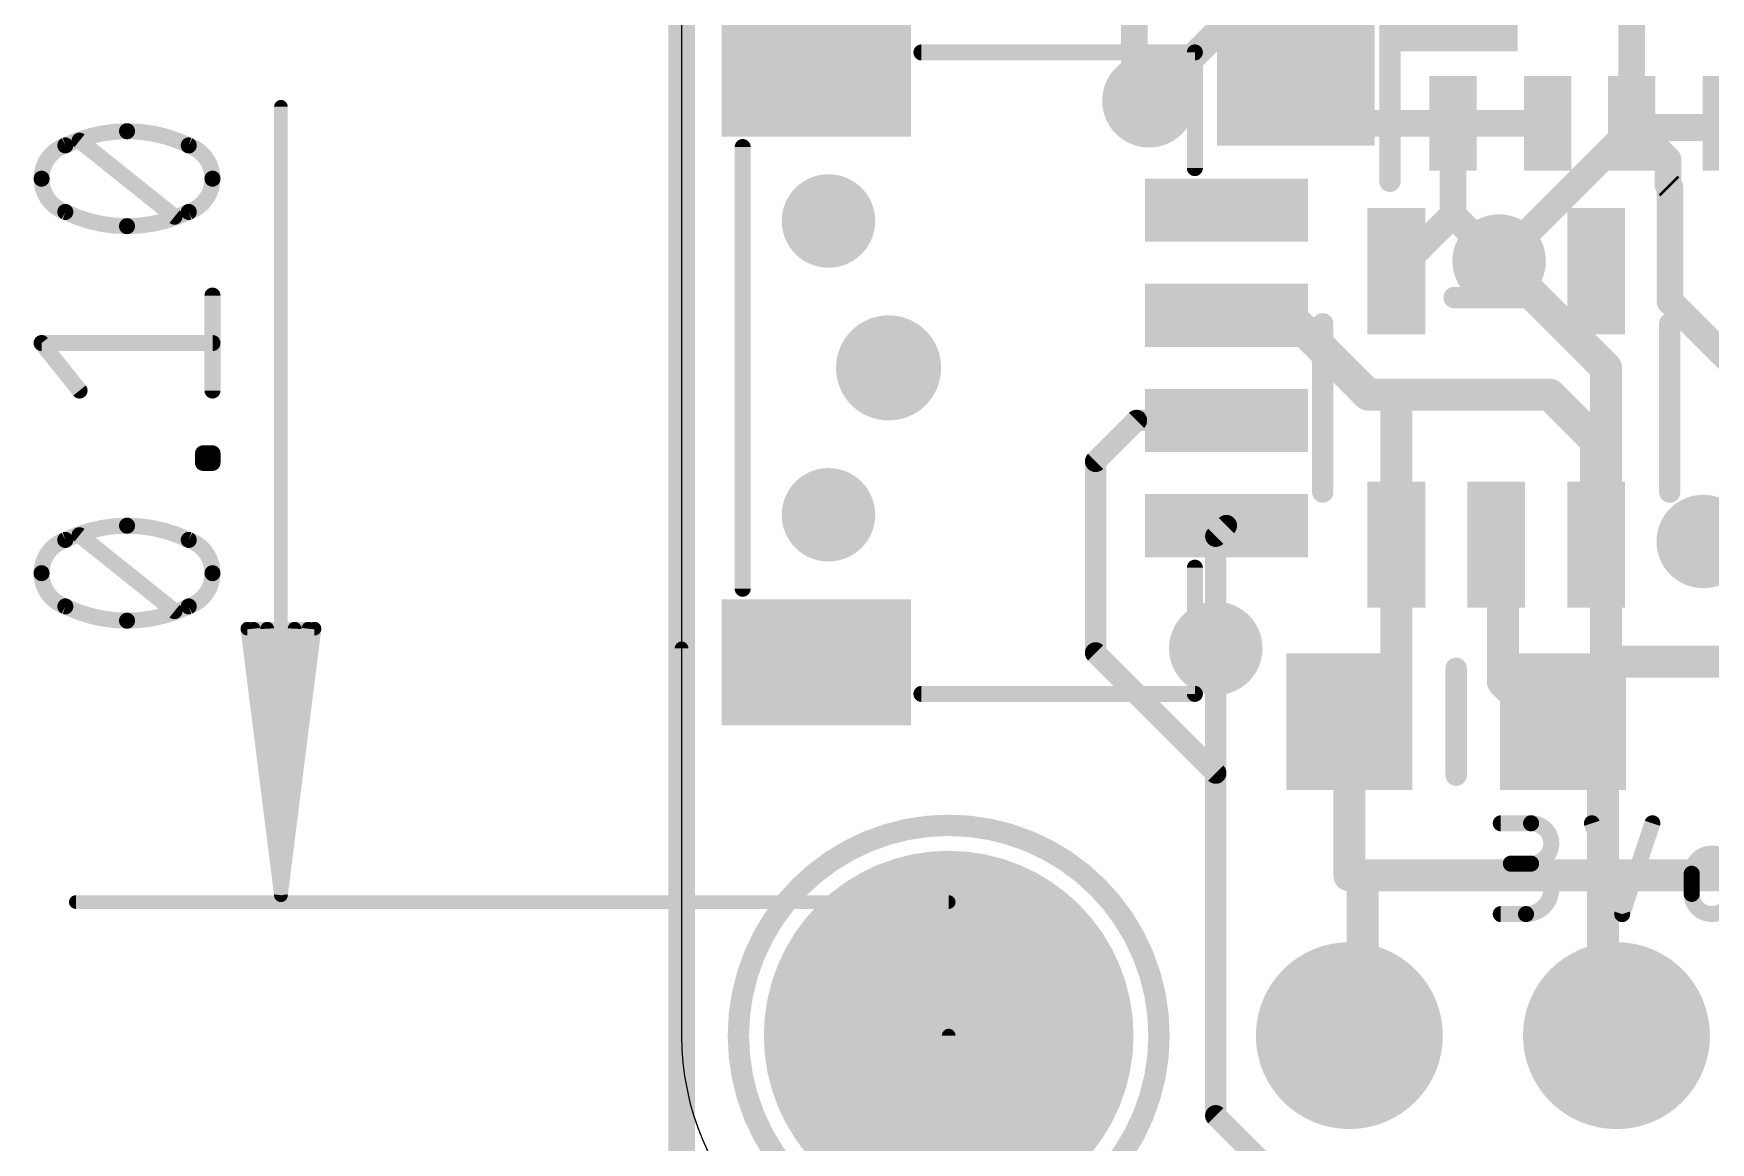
# Model space of a CAD drawing. Extents: x -6.2 to 34.1, y -8.2 to 17.9.
# Drawn here: x -6.16 to 9.78, y 1.52 to 12.07 of the extents above; entities that cross this region are included whole.
import ezdxf

# ---------------------------------------------------------------- set-up
doc = ezdxf.new("R2010")
doc.units = 0
for name, color, linetype in [('1', 12, 'CONTINUOUS'), ('16', 5, 'CONTINUOUS'), ('17', 110, 'CONTINUOUS'), ('18', 110, 'CONTINUOUS'), ('20', 53, 'CONTINUOUS'), ('21', 40, 'CONTINUOUS'), ('47', 253, 'CONTINUOUS')]:
    doc.layers.add(name, color=color, linetype=linetype)

# ---------------------------------------------------------------- blocks, each defined once
blk = doc.blocks.new('RECT')
blk.add_solid([(-0.5, -0.5), (0.5, -0.5), (-0.5, 0.5), (0.5, 0.5)])
blk = doc.blocks.new('PIE')
at = {"const_width": 0.5}
blk.add_lwpolyline([(0, -0.25, 1), (0, 0.25, 1), (0, -0.25)], format="xyb", dxfattribs=at)
blk = doc.blocks.new('ROUNDP')
at = {"const_width": 0.5}
blk.add_lwpolyline([(0, -0.25, 1), (0, 0.25, 1), (0, -0.25)], format="xyb", dxfattribs=at)
blk = doc.blocks.new('ROUNDV')
at = {"const_width": 0.5}
blk.add_lwpolyline([(0, -0.25, 1), (0, 0.25, 1), (0, -0.25)], format="xyb", dxfattribs=at)

msp = doc.modelspace()

# ---------------------------------------------------------------- linework, layer by layer
at = {"layer": '1'}
for points, const_width in [([(0, 0), (0, 17.78)], 0.254), ([(9.036, 11.215), (9.036, 12.915)], 0.254), ([(4.306, 12.573), (4.306, 11.5683)], 0.254), ([(4.306, 11.5683), (4.4443, 11.43)], 0.254), ([(6.25, 11.215), (5.842, 11.623)], 0.254), ([(7.336, 11.215), (6.25, 11.215)], 0.254), ([(8.236, 11.215), (7.336, 11.215)], 0.254), ([(7.336, 11.215), (7.336, 10.3481)], 0.254), ([(9.3808, 10.8702), (9.036, 11.215)], 0.254), ([(9.3808, 10.6282), (9.3808, 10.8702)], 0.254), ([(9.398, 10.611), (9.3808, 10.6282)], 0.254), ([(9.398, 9.525), (9.398, 10.611)], 0.254), ([(6.797, 9.8091), (7.336, 10.3481)], 0.254), ([(7.336, 10.3481), (7.336, 10.3443)], 0.254), ([(7.336, 10.3443), (7.7743, 9.906)], 0.254), ([(10.287, 8.636), (9.398, 9.525)], 0.254), ([(5.7747, 9.39), (5.181, 9.39)], 0.3048), ([(6.5287, 8.636), (5.7747, 9.39)], 0.3048), ([(6.858, 8.636), (6.5287, 8.636)], 0.3048), ([(6.797, 8.575), (6.858, 8.636)], 0.3048), ([(8.255, 8.636), (6.858, 8.636)], 0.3048), ([(8.697, 8.194), (8.255, 8.636)], 0.3048), ([(6.797, 7.2089), (6.797, 8.575)], 0.3048), ([(4.326, 8.39), (3.937, 8.001)], 0.2032), ([(5.181, 8.39), (4.326, 8.39)], 0.2032), ([(8.697, 7.2089), (8.697, 8.194)], 0.3048), ([(3.937, 8.001), (3.937, 6.1793)], 0.2032), ([(5.08, 7.289), (5.181, 7.39)], 0.2032), ([(5.08, 6.223), (5.08, 7.289)], 0.2032), ([(6.797, 5.9715), (6.797, 7.2089)], 0.3048), ([(7.747, 7.2089), (7.8105, 7.1454)], 0.3048), ([(7.8105, 7.1454), (7.8105, 5.9055)], 0.3048), ([(3.937, 6.1793), (5.08, 5.0363)], 0.2032), ([(6.35, 5.5245), (6.797, 5.9715)], 0.3048), ([(7.8105, 5.9055), (8.1915, 5.5245)], 0.3048), ([(6.35, 5.5245), (6.35, 4.064)], 0.3048), ([(8.1915, 5.5245), (8.382, 5.5245)], 0.3048), ([(5.08, 5.0363), (5.08, 1.778)], 0.2032), ([(6.35, 4.064), (6.477, 4.064)], 0.3048), ([(6.477, 4.064), (6.477, 2.667)], 0.3048), ([(6.477, 4.064), (15.113, 4.064)], 0.3048), ([(6.477, 2.667), (6.35, 2.54)], 0.3048), ([(5.08, 1.778), (5.842, 1.016)], 0.2032)]:
    msp.add_lwpolyline(points, dxfattribs=dict(at, const_width=const_width))
for points, const_width in [([(4.3509, 11.6132, 1), (4.2611, 11.5234)], 0.127), ([(5.8869, 11.6679, 1), (5.7971, 11.5781)], 0.127), ([(4.2425, 11.5683, 1), (4.3695, 11.5683)], 0.127), ([(4.3994, 11.3851, 1), (4.4892, 11.4749)], 0.127), ([(6.25, 11.2785, 1), (6.25, 11.1515)], 0.127), ([(6.2051, 11.1701, 1), (6.2949, 11.2599)], 0.127), ([(7.336, 11.2785, 1), (7.336, 11.1515)], 0.127), ([(7.3995, 11.215, 1), (7.2725, 11.215)], 0.127), ([(7.336, 11.1515, 1), (7.336, 11.2785)], 0.127), ([(8.236, 11.1515, 1), (8.236, 11.2785)], 0.127), ([(9.0809, 11.2599, 1), (8.9911, 11.1701)], 0.127), ([(8.9725, 11.215, 1), (9.0995, 11.215)], 0.127), ([(9.4443, 10.8702, 1), (9.3173, 10.8702)], 0.127), ([(9.3359, 10.8253, 1), (9.4257, 10.9151)], 0.127), ([(9.4257, 10.6731, 1), (9.3359, 10.5833)], 0.127), ([(9.3173, 10.6282, 1), (9.4443, 10.6282)], 0.127), ([(9.4615, 10.611, 1), (9.3345, 10.611)], 0.127), ([(9.3531, 10.5661, 1), (9.4429, 10.6559)], 0.127), ([(7.3995, 10.3481, 1), (7.2725, 10.3481)], 0.127), ([(7.3809, 10.3892, 1), (7.2911, 10.2994)], 0.127), ([(7.2725, 10.3481, 1), (7.3995, 10.3481)], 0.127), ([(7.2725, 10.3443, 1), (7.3995, 10.3443)], 0.127), ([(7.3809, 10.3032, 1), (7.2911, 10.393)], 0.127), ([(6.7521, 9.854, 1), (6.8419, 9.7642)], 0.127), ([(7.7294, 9.8611, 1), (7.8192, 9.9509)], 0.127), ([(9.4429, 9.5699, 1), (9.3531, 9.4801)], 0.127), ([(9.3345, 9.525, 1), (9.4615, 9.525)], 0.127), ([(5.181, 9.4662, 1), (5.181, 9.3138)], 0.1524), ([(5.8286, 9.4439, 1), (5.7208, 9.3361)], 0.1524), ([(5.7747, 9.3138, 1), (5.7747, 9.4662)], 0.1524), ([(6.5287, 8.7122, 1), (6.5287, 8.5598)], 0.1524), ([(6.858, 8.7122, 1), (6.858, 8.5598)], 0.1524), ([(6.9119, 8.5821, 1), (6.8041, 8.6899)], 0.1524), ([(6.858, 8.5598, 1), (6.858, 8.7122)], 0.1524), ([(8.3089, 8.6899, 1), (8.2011, 8.5821)], 0.1524), ([(8.255, 8.5598, 1), (8.255, 8.7122)], 0.1524), ([(6.4748, 8.5821, 1), (6.5826, 8.6899)], 0.1524), ([(6.8732, 8.575, 1), (6.7208, 8.575)], 0.1524), ([(6.7431, 8.6289, 1), (6.8509, 8.5211)], 0.1524), ([(4.326, 8.4408, 1), (4.326, 8.3392)], 0.1016), ([(4.3619, 8.3541, 1), (4.2901, 8.4259)], 0.1016), ([(5.181, 8.3392, 1), (5.181, 8.4408)], 0.1016), ([(8.7732, 8.194, 1), (8.6208, 8.194)], 0.1524), ([(8.6431, 8.1401, 1), (8.7509, 8.2479)], 0.1524), ([(3.9878, 8.001, 1), (3.8862, 8.001)], 0.1016), ([(3.9011, 8.0369, 1), (3.9729, 7.9651)], 0.1016), ([(5.1308, 7.289, 1), (5.0292, 7.289)], 0.1016), ([(5.0441, 7.3249, 1), (5.1159, 7.2531)], 0.1016), ([(5.2169, 7.3541, 1), (5.1451, 7.4259)], 0.1016), ([(6.8732, 7.2089, 1), (6.7208, 7.2089)], 0.1524), ([(7.8009, 7.2628, 1), (7.6931, 7.155)], 0.1524), ([(6.7208, 7.2089, 1), (6.8732, 7.2089)], 0.1524), ([(7.8867, 7.1454, 1), (7.7343, 7.1454)], 0.1524), ([(7.7566, 7.0915, 1), (7.8644, 7.1993)], 0.1524), ([(8.6208, 7.2089, 1), (8.7732, 7.2089)], 0.1524), ([(3.9729, 6.2152, 1), (3.9011, 6.1434)], 0.1016), ([(3.8862, 6.1793, 1), (3.9878, 6.1793)], 0.1016), ([(5.0292, 6.223, 1), (5.1308, 6.223)], 0.1016), ([(6.8509, 5.9176, 1), (6.7431, 6.0254)], 0.1524), ([(6.7208, 5.9715, 1), (6.8732, 5.9715)], 0.1524), ([(7.8644, 5.9594, 1), (7.7566, 5.8516)], 0.1524), ([(7.7343, 5.9055, 1), (7.8867, 5.9055)], 0.1524), ([(6.4262, 5.5245, 1), (6.2738, 5.5245)], 0.1524), ([(6.2961, 5.5784, 1), (6.4039, 5.4706)], 0.1524), ([(8.1915, 5.6007, 1), (8.1915, 5.4483)], 0.1524), ([(8.1376, 5.4706, 1), (8.2454, 5.5784)], 0.1524), ([(8.382, 5.4483, 1), (8.382, 5.6007)], 0.1524), ([(5.1308, 5.0363, 1), (5.0292, 5.0363)], 0.1016), ([(5.0441, 5.0004, 1), (5.1159, 5.0722)], 0.1016), ([(6.35, 4.1402, 1), (6.35, 3.9878)], 0.1524), ([(6.5532, 4.064, 1), (6.4008, 4.064)], 0.1524), ([(6.477, 4.1402, 1), (6.477, 3.9878)], 0.1524), ([(6.477, 3.9878, 1), (6.477, 4.1402)], 0.1524), ([(6.2738, 4.064, 1), (6.4262, 4.064)], 0.1524), ([(6.4008, 2.667, 1), (6.5532, 2.667)], 0.1524), ([(6.5309, 2.6131, 1), (6.4231, 2.7209)], 0.1524), ([(6.2961, 2.5939, 1), (6.4039, 2.4861)], 0.1524), ([(5.1159, 1.8139, 1), (5.0441, 1.7421)], 0.1016), ([(5.0292, 1.778, 1), (5.1308, 1.778)], 0.1016)]:
    msp.add_lwpolyline(points, format="xyb", dxfattribs=dict(at, const_width=const_width))
at = {"layer": '16'}
for points, const_width in [([(0, 0), (0, 17.78)], 0.254), ([(4.4443, 11.43), (5.7143, 12.7)], 0.254), ([(7.7743, 9.906), (9.0443, 11.176)], 0.254), ([(9.0443, 11.176), (10.8585, 11.176)], 0.254), ([(8.7903, 8.89), (7.7743, 9.906)], 0.3048), ([(8.7903, 8.89), (8.7903, 6.096)], 0.3048), ([(5.08, 1.778), (5.08, 6.223)], 0.2032), ([(8.763, 6.096), (8.763, 2.667)], 0.3048), ([(9.525, 6.096), (8.763, 6.096)], 0.254), ([(9.525, 6.096), (8.7903, 6.096)], 0.3048), ([(10.668, 6.096), (9.525, 6.096)], 0.3048), ([(8.763, 2.667), (8.89, 2.54)], 0.3048), ([(5.969, 0.889), (5.08, 1.778)], 0.2032)]:
    msp.add_lwpolyline(points, dxfattribs=dict(at, const_width=const_width))
for points, const_width in [([(4.3994, 11.4749, 1), (4.4892, 11.3851)], 0.127), ([(9.0443, 11.2395, 1), (9.0443, 11.1125)], 0.127), ([(9.0892, 11.1311, 1), (8.9994, 11.2209)], 0.127), ([(7.8282, 9.9599, 1), (7.7204, 9.8521)], 0.1524), ([(7.7294, 9.9509, 1), (7.8192, 9.8611)], 0.127), ([(8.8665, 8.89, 1), (8.7141, 8.89)], 0.1524), ([(8.7364, 8.8361, 1), (8.8442, 8.9439)], 0.1524), ([(5.1308, 6.223, 1), (5.0292, 6.223)], 0.1016), ([(8.8392, 6.096, 1), (8.6868, 6.096)], 0.1524), ([(8.763, 6.1595, 1), (8.763, 6.0325)], 0.127), ([(8.7903, 6.1722, 1), (8.7903, 6.0198)], 0.1524), ([(9.525, 6.1722, 1), (9.525, 6.0198)], 0.1524), ([(9.525, 6.0198, 1), (9.525, 6.1722)], 0.1524), ([(9.525, 6.0325, 1), (9.525, 6.1595)], 0.127), ([(8.7141, 6.096, 1), (8.8665, 6.096)], 0.1524), ([(8.8169, 2.7209, 1), (8.7091, 2.6131)], 0.1524), ([(8.6868, 2.667, 1), (8.8392, 2.667)], 0.1524), ([(8.8361, 2.4861, 1), (8.9439, 2.5939)], 0.1524), ([(5.1159, 1.8139, 1), (5.0441, 1.7421)], 0.1016), ([(5.0292, 1.778, 1), (5.1308, 1.778)], 0.1016)]:
    msp.add_lwpolyline(points, format="xyb", dxfattribs=dict(at, const_width=const_width))
at = {"layer": '20'}
msp.add_line((0, 15.24), (0, 2.54), dxfattribs=at)
msp.add_arc((2.54, 2.54), 2.54, 180, 270, dxfattribs=at)
at = {"layer": '21'}
for points, const_width in [([(6.736, 10.665), (6.736, 13.465)], 0.2032), ([(2.281, 11.89), (4.881, 11.89)], 0.1524), ([(4.881, 11.89), (4.881, 10.79)], 0.1524), ([(0.581, 10.99), (0.581, 6.79)], 0.1524), ([(7.347, 9.559), (8.147, 9.559)], 0.2032), ([(6.097, 9.309), (6.097, 7.709)], 0.2032), ([(9.397, 9.309), (9.397, 7.709)], 0.2032), ([(4.881, 6.99), (4.881, 5.79)], 0.1524), ([(7.366, 6.0325), (7.366, 5.0165)], 0.2032), ([(4.881, 5.79), (2.281, 5.79)], 0.1524), ([(7.7902, 4.5593), (8.0781, 4.5593)], 0.1524), ([(8.6566, 4.5593), (8.9445, 3.6957)], 0.1524), ([(8.9445, 3.6957), (9.2323, 4.5593)], 0.1524), ([(8.0781, 4.1755), (7.8861, 4.1755)], 0.1524), ([(9.606, 3.8876), (9.606, 4.0795)], 0.1524), ([(7.7902, 3.6957), (8.0301, 3.6957)], 0.1524)]:
    msp.add_lwpolyline(points, dxfattribs=dict(at, const_width=const_width))
for points, const_width in [([(2.281, 11.9281, 1), (2.281, 11.8519)], 0.0762), ([(4.9191, 11.89, 1), (4.8429, 11.89)], 0.0762), ([(4.881, 11.8519, 1), (4.881, 11.9281)], 0.0762), ([(0.6191, 10.99, 1), (0.5429, 10.99)], 0.0762), ([(4.8429, 10.79, 1), (4.9191, 10.79)], 0.0762), ([(6.6852, 10.665, 1), (6.7868, 10.665)], 0.1016), ([(7.347, 9.6098, 1), (7.347, 9.5082)], 0.1016), ([(8.147, 9.5082, 1), (8.147, 9.6098)], 0.1016), ([(6.1478, 9.309, 1), (6.0462, 9.309)], 0.1016), ([(9.4478, 9.309, 1), (9.3462, 9.309)], 0.1016), ([(6.0462, 7.709, 1), (6.1478, 7.709)], 0.1016), ([(9.3462, 7.709, 1), (9.4478, 7.709)], 0.1016), ([(4.9191, 6.99, 1), (4.8429, 6.99)], 0.0762), ([(0.5429, 6.79, 1), (0.6191, 6.79)], 0.0762), ([(7.4168, 6.0325, 1), (7.3152, 6.0325)], 0.1016), ([(2.281, 5.8281, 1), (2.281, 5.7519)], 0.0762), ([(4.8429, 5.79, 1), (4.9191, 5.79)], 0.0762), ([(4.881, 5.7519, 1), (4.881, 5.8281)], 0.0762), ([(7.3152, 5.0165, 1), (7.4168, 5.0165)], 0.1016), ([(2.54, 0.54, 1), (2.54, 4.54, 1), (2.54, 0.54)], 0.2032), ([(7.7902, 4.5974, 1), (7.7902, 4.5212)], 0.0762), ([(8.0781, 4.1755, 1), (8.0781, 4.5593)], 0.1524), ([(8.0781, 4.5974, 1), (8.0781, 4.5212)], 0.0762), ([(8.0781, 4.5212, 1), (8.0781, 4.5974)], 0.0762), ([(8.6927, 4.5713, 1), (8.6205, 4.5473)], 0.0762), ([(9.2685, 4.5473, 1), (9.1962, 4.5713)], 0.0762), ([(9.9898, 4.0795, 1), (9.606, 4.0795)], 0.1524), ([(7.8861, 4.2136, 1), (7.8861, 4.1374)], 0.0762), ([(8.0301, 3.6957, 1), (8.0301, 4.1755)], 0.1524), ([(8.0301, 4.2136, 1), (8.0301, 4.1374)], 0.0762), ([(8.0781, 4.2136, 1), (8.0781, 4.1374)], 0.0762), ([(8.0781, 4.1374, 1), (8.0781, 4.2136)], 0.0762), ([(9.6441, 4.0795, 1), (9.5679, 4.0795)], 0.0762), ([(9.5679, 4.0795, 1), (9.6441, 4.0795)], 0.0762), ([(9.606, 3.8876, 1), (9.9898, 3.8876)], 0.1524), ([(9.6441, 3.8876, 1), (9.5679, 3.8876)], 0.0762), ([(9.5679, 3.8876, 1), (9.6441, 3.8876)], 0.0762), ([(7.7902, 3.7338, 1), (7.7902, 3.6576)], 0.0762), ([(8.0301, 3.7338, 1), (8.0301, 3.6576)], 0.0762), ([(8.0301, 3.6576, 1), (8.0301, 3.7338)], 0.0762), ([(8.9083, 3.7077, 1), (8.9806, 3.6837)], 0.0762), ([(8.9083, 3.6837, 1), (8.9806, 3.7077)], 0.0762)]:
    msp.add_lwpolyline(points, format="xyb", dxfattribs=dict(at, const_width=const_width))
at = {"layer": '47'}
for points, const_width in [([(-3.81, 3.875), (-3.81, 11.3728)], 0.13), ([(-4.8219, 10.328), (-5.7251, 11.0505)], 0.1524), ([(-4.4607, 8.6746), (-4.4607, 9.5777)], 0.1524), ([(-5.7251, 8.6746), (-6.0863, 9.1261)], 0.1524), ([(-6.0863, 9.1261), (-4.4607, 9.1261)], 0.1524), ([(-4.551, 7.9868), (-4.551, 8.0771)], 0.1524), ([(-4.551, 8.0771), (-4.4607, 8.0771)], 0.1524), ([(-4.4607, 8.0771), (-4.4607, 7.9868)], 0.1524), ([(-4.4607, 7.9868), (-4.551, 7.9868)], 0.1524), ([(-4.8219, 6.5765), (-5.7251, 7.299)], 0.1524), ([(-3.81, 3.875), (-4.1292, 6.41)], 0.13), ([(-4.1292, 6.41), (-3.4908, 6.41)], 0.13), ([(-3.81, 3.875), (-4.07, 6.41)], 0.13), ([(-3.81, 3.875), (-3.94, 6.41)], 0.13), ([(-3.4908, 6.41), (-3.81, 3.875)], 0.13), ([(-3.68, 6.41), (-3.81, 3.875)], 0.13), ([(-3.55, 6.41), (-3.81, 3.875)], 0.13), ([(0, 6.223), (0, -8.173)], 0.13), ([(2.54, 3.81), (-5.76, 3.81)], 0.13), ([(2.54, 2.54), (2.54, -5.252)], 0.13)]:
    msp.add_lwpolyline(points, dxfattribs=dict(at, const_width=const_width))
for points, const_width in [([(-3.7775, 11.3728, 1), (-3.8425, 11.3728)], 0.065), ([(-5.2735, 11.1408, 0.1139), (-5.8605, 11.0053)], 0.1524), ([(-4.6865, 11.0053, 0.1139), (-5.2735, 11.1408)], 0.1524), ([(-5.2735, 11.1789, 1), (-5.2735, 11.1027)], 0.0762), ([(-5.2735, 11.1027, 1), (-5.2735, 11.1789)], 0.0762), ([(-5.8605, 11.0053, 0.3205), (-6.0863, 10.6892)], 0.1524), ([(-5.8772, 11.0396, 1), (-5.8438, 10.9711)], 0.0762), ([(-5.8482, 10.9693, 1), (-5.8729, 11.0414)], 0.0762), ([(-5.7013, 11.0802, 1), (-5.7489, 11.0207)], 0.0762), ([(-4.6741, 11.0414, 1), (-4.6988, 10.9693)], 0.0762), ([(-4.4607, 10.6892, 0.3205), (-4.6865, 11.0053)], 0.1524), ([(-4.7032, 10.9711, 1), (-4.6698, 11.0396)], 0.0762), ([(-6.0863, 10.6892, 0.3205), (-5.8605, 10.3732)], 0.1524), ([(-6.0482, 10.6892, 1), (-6.1244, 10.6892)], 0.0762), ([(-6.1244, 10.6892, 1), (-6.0482, 10.6892)], 0.0762), ([(-4.6865, 10.3732, 0.3205), (-4.4607, 10.6892)], 0.1524), ([(-4.4226, 10.6892, 1), (-4.4988, 10.6892)], 0.0762), ([(-4.4988, 10.6892, 1), (-4.4226, 10.6892)], 0.0762), ([(-5.8605, 10.3732, 0.1139), (-5.2735, 10.2377)], 0.1524), ([(-5.8438, 10.4074, 1), (-5.8772, 10.3389)], 0.0762), ([(-5.8729, 10.3371, 1), (-5.8482, 10.4092)], 0.0762), ([(-5.2735, 10.2377, 0.1139), (-4.6865, 10.3732)], 0.1524), ([(-4.8457, 10.2982, 1), (-4.7981, 10.3578)], 0.0762), ([(-4.6988, 10.4092, 1), (-4.6741, 10.3371)], 0.0762), ([(-4.6698, 10.3389, 1), (-4.7032, 10.4074)], 0.0762), ([(-5.2735, 10.2758, 1), (-5.2735, 10.1996)], 0.0762), ([(-5.2735, 10.1996, 1), (-5.2735, 10.2758)], 0.0762), ([(-4.4226, 9.5777, 1), (-4.4988, 9.5777)], 0.0762), ([(-6.0565, 9.1499, 1), (-6.1161, 9.1023)], 0.0762), ([(-6.0863, 9.1642, 1), (-6.0863, 9.088)], 0.0762), ([(-4.4607, 9.088, 1), (-4.4607, 9.1642)], 0.0762), ([(-5.7548, 8.6508, 1), (-5.6953, 8.6984)], 0.0762), ([(-4.4988, 8.6746, 1), (-4.4226, 8.6746)], 0.0762), ([(-4.5129, 8.0771, 1), (-4.5891, 8.0771)], 0.0762), ([(-4.551, 8.1152, 1), (-4.551, 8.039)], 0.0762), ([(-4.4226, 8.0771, 1), (-4.4988, 8.0771)], 0.0762), ([(-4.4607, 8.039, 1), (-4.4607, 8.1152)], 0.0762), ([(-4.551, 8.0249, 1), (-4.551, 7.9487)], 0.0762), ([(-4.5891, 7.9868, 1), (-4.5129, 7.9868)], 0.0762), ([(-4.4988, 7.9868, 1), (-4.4226, 7.9868)], 0.0762), ([(-4.4607, 7.9487, 1), (-4.4607, 8.0249)], 0.0762), ([(-5.2735, 7.3893, 0.1139), (-5.8605, 7.2538)], 0.1524), ([(-5.7013, 7.3288, 1), (-5.7489, 7.2692)], 0.0762), ([(-4.6865, 7.2538, 0.1139), (-5.2735, 7.3893)], 0.1524), ([(-5.2735, 7.4274, 1), (-5.2735, 7.3512)], 0.0762), ([(-5.2735, 7.3512, 1), (-5.2735, 7.4274)], 0.0762), ([(-5.8605, 7.2538, 0.3205), (-6.0863, 6.9378)], 0.1524), ([(-5.8772, 7.2881, 1), (-5.8438, 7.2196)], 0.0762), ([(-5.8482, 7.2178, 1), (-5.8729, 7.2899)], 0.0762), ([(-4.6741, 7.2899, 1), (-4.6988, 7.2178)], 0.0762), ([(-4.4607, 6.9378, 0.3205), (-4.6865, 7.2538)], 0.1524), ([(-4.7032, 7.2196, 1), (-4.6698, 7.2881)], 0.0762), ([(-6.0863, 6.9378, 0.3205), (-5.8605, 6.6217)], 0.1524), ([(-6.0482, 6.9378, 1), (-6.1244, 6.9378)], 0.0762), ([(-6.1244, 6.9378, 1), (-6.0482, 6.9378)], 0.0762), ([(-4.6865, 6.6217, 0.3205), (-4.4607, 6.9378)], 0.1524), ([(-4.4226, 6.9378, 1), (-4.4988, 6.9378)], 0.0762), ([(-4.4988, 6.9378, 1), (-4.4226, 6.9378)], 0.0762), ([(-5.8605, 6.6217, 0.1139), (-5.2735, 6.4862)], 0.1524), ([(-5.8438, 6.6559, 1), (-5.8772, 6.5874)], 0.0762), ([(-5.2735, 6.4862, 0.1139), (-4.6865, 6.6217)], 0.1524), ([(-4.6698, 6.5874, 1), (-4.7032, 6.6559)], 0.0762), ([(-5.8729, 6.5856, 1), (-5.8482, 6.6577)], 0.0762), ([(-5.2735, 6.5243, 1), (-5.2735, 6.4481)], 0.0762), ([(-5.2735, 6.4481, 1), (-5.2735, 6.5243)], 0.0762), ([(-4.8457, 6.5468, 1), (-4.7981, 6.6063)], 0.0762), ([(-4.6988, 6.6577, 1), (-4.6741, 6.5856)], 0.0762), ([(-4.097, 6.4141, 1), (-4.1615, 6.4059)], 0.065), ([(-4.1292, 6.4425, 1), (-4.1292, 6.3775)], 0.065), ([(-4.0377, 6.4133, 1), (-4.1023, 6.4067)], 0.065), ([(-3.9075, 6.4117, 1), (-3.9725, 6.4083)], 0.065), ([(-3.6475, 6.4083, 1), (-3.7125, 6.4117)], 0.065), ([(-3.5177, 6.4067, 1), (-3.5823, 6.4133)], 0.065), ([(-3.4585, 6.4059, 1), (-3.523, 6.4141)], 0.065), ([(-3.4908, 6.3775, 1), (-3.4908, 6.4425)], 0.065), ([(0.0325, 6.223, 1), (-0.0325, 6.223)], 0.065), ([(-5.76, 3.8425, 1), (-5.76, 3.7775)], 0.065), ([(-3.8422, 3.8791, 1), (-3.7778, 3.8709)], 0.065), ([(-3.8423, 3.8783, 1), (-3.7777, 3.8717)], 0.065), ([(-3.8425, 3.8733, 1), (-3.7775, 3.8767)], 0.065), ([(-3.8425, 3.8767, 1), (-3.7775, 3.8733)], 0.065), ([(-3.8425, 3.875, 1), (-3.7775, 3.875)], 0.065), ([(-3.8423, 3.8717, 1), (-3.7777, 3.8783)], 0.065), ([(-3.8422, 3.8709, 1), (-3.7778, 3.8791)], 0.065), ([(2.54, 3.7775, 1), (2.54, 3.8425)], 0.065), ([(2.5725, 2.54, 1), (2.5075, 2.54)], 0.065)]:
    msp.add_lwpolyline(points, format="xyb", dxfattribs=dict(at, const_width=const_width))

# ---------------------------------------------------------------- block references
at = {"layer": '1'}
for p, xscale, yscale in [((1.281, 11.69), 1.8, 1.2), ((7.336, 11.215), 0.45, 0.9), ((8.236, 11.215), 0.45, 0.9), ((9.036, 11.215), 0.45, 0.9), ((9.936, 11.215), 0.45, 0.9), ((5.181, 10.39), 1.55, 0.6), ((6.797, 9.8091), 0.55, 1.2), ((8.697, 9.8091), 0.55, 1.2), ((5.181, 9.39), 1.55, 0.6), ((5.181, 8.39), 1.55, 0.6), ((5.181, 7.39), 1.55, 0.6), ((6.797, 7.2089), 0.55, 1.2), ((7.747, 7.2089), 0.55, 1.2), ((8.697, 7.2089), 0.55, 1.2), ((1.281, 6.09), 1.8, 1.2), ((6.35, 5.5245), 1.2, 1.3), ((8.382, 5.5245), 1.2, 1.3)]:
    msp.add_blockref('RECT', p, dxfattribs=dict(at, xscale=xscale, yscale=yscale))
at = {"layer": '1', "xscale": 1.24, "yscale": 1.5, "rotation": 90}
msp.add_blockref('RECT', (5.842, 11.623), dxfattribs=at)
at = {"layer": '1'}
msp.add_blockref('PIE', (1.9685, 8.89), dxfattribs=at)
at = {"layer": '16', "xscale": 1.1684, "yscale": 1.6002}
for p in [(5.842, 12.7), (7.366, 12.7)]:
    msp.add_blockref('RECT', p, dxfattribs=at)
at = {"layer": '17', "xscale": 3.516, "yscale": 3.516}
msp.add_blockref('ROUNDP', (2.54, 2.54), dxfattribs=at)
msp.add_blockref('ROUNDP', (2.54, 2.54), dxfattribs=at)
at = {"layer": '17', "xscale": 1.778, "yscale": 1.778, "rotation": 90}
for p in [(6.35, 2.54), (6.35, 2.54), (8.89, 2.54), (8.89, 2.54)]:
    msp.add_blockref('ROUNDP', p, dxfattribs=at)
at = {"layer": '18', "xscale": 0.889, "yscale": 0.889}
for p in [(4.4443, 11.43), (4.4443, 11.43), (1.397, 10.287), (1.397, 10.287), (7.7743, 9.906), (7.7743, 9.906), (1.397, 7.493), (1.397, 7.493), (9.7155, 7.239), (9.7155, 7.239), (5.08, 6.223), (5.08, 6.223)]:
    msp.add_blockref('ROUNDV', p, dxfattribs=at)

doc.saveas('drawing.dxf')
